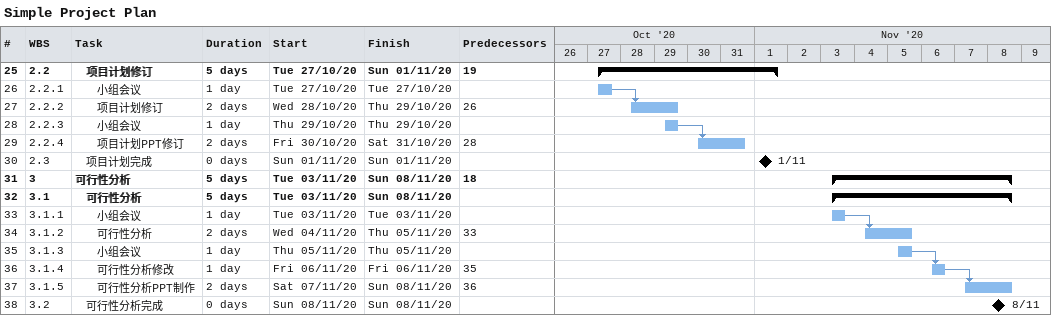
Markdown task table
Simple Project Plan

| ID | WBS | Task | Duration | Start | Finish | Predecessors |
|---|---|---|---|---|---|---|
| 25 | 2.2 | **项目计划修订** | 5d | 2020-10-27 | 2020-11-01 | 19 |
| 26 | 2.2.1 | 小组会议 | 1d | 2020-10-27 | 2020-10-27 |  |
| 27 | 2.2.2 | 项目计划修订 | 2d | 2020-10-28 | 2020-10-29 | 26 |
| 28 | 2.2.3 | 小组会议 | 1d | 2020-10-29 | 2020-10-29 |  |
| 29 | 2.2.4 | 项目计划PPT修订 | 2d | 2020-10-30 | 2020-10-31 | 28 |
| 30 | 2.3 | 项目计划完成 | 0d | 2020-11-01 | 2020-11-01 |  |
| 31 | 3 | **可行性分析** | 5d | 2020-11-03 | 2020-11-08 | 18 |
| 32 | 3.1 | **可行性分析** | 5d | 2020-11-03 | 2020-11-08 |  |
| 33 | 3.1.1 | 小组会议 | 1d | 2020-11-03 | 2020-11-03 |  |
| 34 | 3.1.2 | 可行性分析 | 2d | 2020-11-04 | 2020-11-05 | 33 |
| 35 | 3.1.3 | 小组会议 | 1d | 2020-11-05 | 2020-11-05 |  |
| 36 | 3.1.4 | 可行性分析修改 | 1d | 2020-11-06 | 2020-11-06 | 35 |
| 37 | 3.1.5 | 可行性分析PPT制作 | 2d | 2020-11-07 | 2020-11-08 | 36 |
| 38 | 3.2 | 可行性分析完成 | 0d | 2020-11-08 | 2020-11-08 |  |
